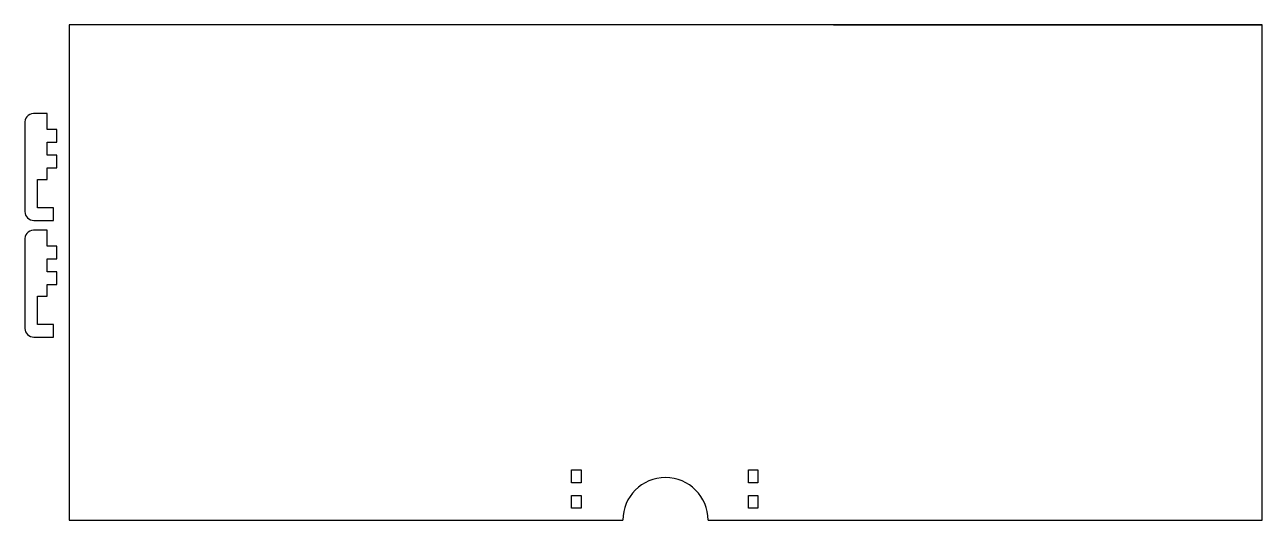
# Model space of a CAD drawing. Header units: millimetres. Extents: x 614 to 1389, y 1044 to 1354.
import ezdxf

# ---------------------------------------------------------------- set-up
doc = ezdxf.new("R2010")
doc.units = ezdxf.units.MM
doc.header["$MEASUREMENT"] = 0
doc.layers.add('6 mm + 5cm', color=178, linetype='Continuous', true_color=0x000000)

msp = doc.modelspace()

# ---------------------------------------------------------------- linework, layer by layer
at = {"layer": '6 mm + 5cm'}
for p, q in [((641.88, 1303.8), (641.88, 1043.8)), ((1388.88, 1043.8), (1388.88, 1303.8)), ((628.01, 1298.3), (619.42, 1298.3)), ((628.01, 1288.3), (628.01, 1298.3)), ((614.01, 1291.89), (614.01, 1236.87)), ((632.01, 1288.3), (628.01, 1288.3)), ((634.01, 1280.3), (634.01, 1288.3)), ((628.01, 1272.3), (628.01, 1280.3)), ((628.01, 1280.3), (632.01, 1280.3)), ((632.01, 1272.3), (628.01, 1272.3)), ((634, 1264.3), (634, 1272.3)), ((628.01, 1257.01), (628.01, 1264.3)), ((628.01, 1264.3), (632.01, 1264.3)), ((622.01, 1239.3), (622.01, 1257.01)), ((622.01, 1257.01), (628.01, 1257.01)), ((632.01, 1239.3), (622.01, 1239.3)), ((632.01, 1231.3), (632.01, 1239.3)), ((628.01, 1225.3), (619.42, 1225.3)), ((619.73, 1231.3), (632.01, 1231.3)), ((628.01, 1215.3), (628.01, 1225.3)), ((614.01, 1218.89), (614.01, 1163.87)), ((632.01, 1215.3), (628.01, 1215.3)), ((634.01, 1207.3), (634.01, 1215.3)), ((628.01, 1199.3), (628.01, 1207.3)), ((628.01, 1207.3), (632.01, 1207.3)), ((632.01, 1199.3), (628.01, 1199.3)), ((634, 1191.3), (634, 1199.3)), ((628.01, 1184.01), (628.01, 1191.3)), ((628.01, 1191.3), (632.01, 1191.3)), ((622.01, 1166.3), (622.01, 1184.01)), ((622.01, 1184.01), (628.01, 1184.01)), ((632.01, 1166.3), (622.01, 1166.3)), ((632.01, 1158.3), (632.01, 1166.3)), ((619.73, 1158.3), (632.01, 1158.3)), ((956.41, 1067.3), (956.41, 1075.3)), ((956.41, 1075.3), (958.43, 1075.3)), ((958.43, 1075.3), (962.43, 1075.3)), ((962.43, 1075.3), (962.43, 1067.3)), ((1067.11, 1067.3), (1067.11, 1075.3)), ((1067.11, 1075.3), (1069.12, 1075.3)), ((1069.12, 1075.3), (1073.12, 1075.3)), ((1073.12, 1075.3), (1073.12, 1067.3)), ((958.43, 1067.3), (956.41, 1067.3)), ((962.43, 1067.3), (958.43, 1067.3)), ((1069.12, 1067.3), (1067.11, 1067.3)), ((1073.12, 1067.3), (1069.12, 1067.3)), ((956.41, 1051.3), (956.41, 1059.3)), ((956.41, 1059.3), (958.43, 1059.3)), ((958.43, 1059.3), (962.43, 1059.3)), ((962.43, 1059.3), (962.43, 1051.3)), ((1067.11, 1051.3), (1067.11, 1059.3)), ((1067.11, 1059.3), (1069.12, 1059.3)), ((1069.12, 1059.3), (1073.12, 1059.3)), ((1073.12, 1059.3), (1073.12, 1051.3)), ((958.43, 1051.3), (956.41, 1051.3)), ((962.43, 1051.3), (958.43, 1051.3)), ((1069.12, 1051.3), (1067.11, 1051.3)), ((1073.12, 1051.3), (1069.12, 1051.3)), ((641.88, 1043.8), (988.5, 1043.8)), ((1041.92, 1043.8), (1388.88, 1043.8))]:
    msp.add_line(p, q, dxfattribs=at)
for points in [[(641.88, 1353.8), (641.88, 1303.8)], [(1388.88, 1303.8), (1388.88, 1353.8)], [(634.01, 1288.3), (632.01, 1288.3)], [(632.01, 1280.3), (634.01, 1280.3)], [(634, 1272.3), (632.01, 1272.3)], [(632.01, 1264.3), (634, 1264.3)], [(634.01, 1215.3), (632.01, 1215.3)], [(632.01, 1207.3), (634.01, 1207.3)], [(634, 1199.3), (632.01, 1199.3)], [(632.01, 1191.3), (634, 1191.3)]]:
    msp.add_lwpolyline(points, dxfattribs=at)
msp.add_polyline3d([(1120.49, 1353.8, 0), (1388.88, 1353.8, 0), (641.88, 1353.8, 0)], dxfattribs=at)
for centre, radius, start, end in [((620, 1292.33), 6.01, 95.59001, 184.1173), ((620, 1237.3), 6.01, 184.1173, 267.39781), ((620, 1219.33), 6.01, 95.59001, 184.1173), ((620, 1164.3), 6.01, 184.1173, 267.39781), ((1015.21, 1043.8), 26.71, 90, 180), ((1015.21, 1043.8), 26.71, 0, 90)]:
    msp.add_arc(centre, radius, start, end, dxfattribs=at)

doc.saveas('drawing.dxf')
